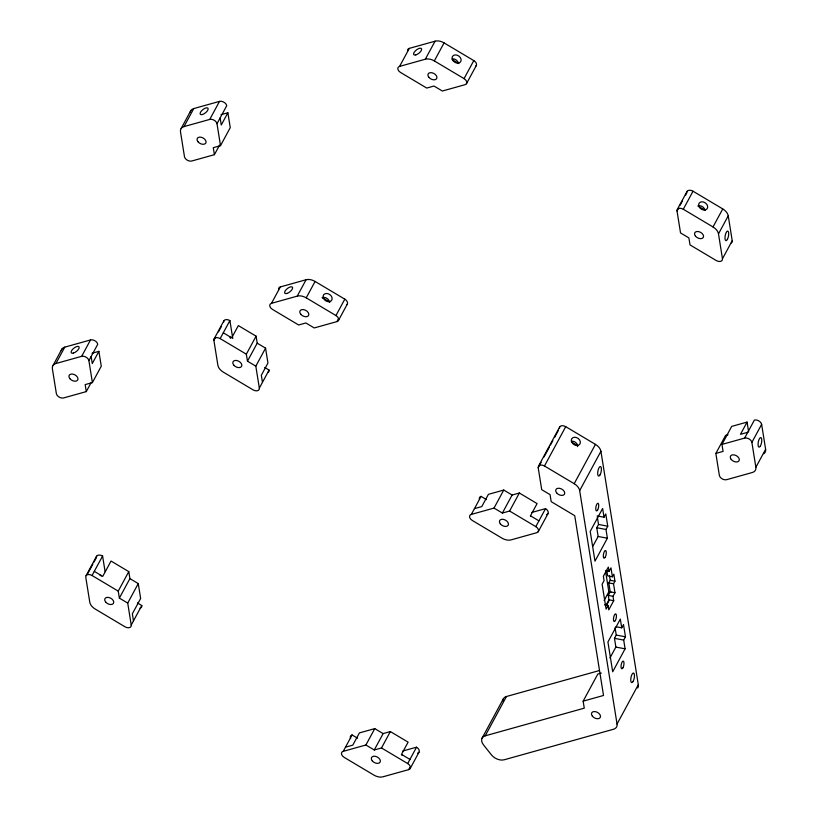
<?xml version="1.0" encoding="UTF-8"?>
<svg xmlns="http://www.w3.org/2000/svg" width="818" height="818" viewBox="0 0 818 818"><rect width="100%" height="100%" fill="white"/><g stroke="black" fill="none" stroke-linecap="round" stroke-linejoin="round"><path stroke-width="1.23" d="M53.037 365.462L61.892 349.071M181.136 128.538L190.88 110.512M55.921 363.519L64.775 347.139L90.512 339.951A4.867 3.139 28.4 0 1 97.751 344.266L88.896 360.646L92.403 382.589L85.174 384.603L86.289 391.607L63.61 397.937A4.867 3.139 28.4 0 1 56.37 393.632L52.383 368.734A9.744 6.278 28.4 0 1 55.921 363.519L81.657 356.331L90.512 339.951M184.019 126.606L193.764 108.579L219.5 101.391A4.867 3.139 28.4 0 1 226.739 105.706L216.995 123.722L220.512 145.665L213.273 147.69L214.398 154.684L191.719 161.023A4.867 3.139 28.4 0 1 184.479 156.708L180.492 131.81A9.744 6.278 28.4 0 1 184.019 126.606L209.756 119.418L219.5 101.391M91.994 353.264L98.886 351.331L92.27 363.57L91.135 356.495M220.983 114.694L227.874 112.772L221.259 125.001L220.124 117.935M86.289 391.607L91.013 382.865M214.398 154.684L219.551 145.144M92.403 382.589L101.268 366.198L98.886 351.331M220.512 145.665L230.257 127.639L227.874 112.772M86.105 575.627L96.647 556.128M214.204 338.703L223.958 320.676M87.536 574.011L92.812 564.256M93.978 562.089L96.33 557.764A4.867 3.139 28.4 0 1 102.587 556.015L105.093 571.649M264.715 367.486L269.081 370.084L259.337 388.11A4.867 3.139 28.4 0 1 253.069 389.859L223.345 372.149A9.744 6.278 28.4 0 1 217.874 365.237L213.887 340.339L215.604 337.159M218.467 331.852L221.341 326.556M137.414 602.927L141.78 605.535L131.238 625.034A4.867 3.139 28.4 0 1 124.97 626.782L95.246 609.073A9.744 6.278 28.4 0 1 89.765 602.16L85.778 577.263A4.867 3.139 28.4 0 1 92.045 575.504L102.587 556.015M213.887 340.339A4.867 3.139 28.4 0 1 220.154 338.591L229.899 320.564A4.867 3.139 28.4 0 0 223.631 322.312M338.601 318.499L336.924 321.607L314.245 327.946L305.881 322.967L298.642 324.991L272.455 309.378A4.867 3.139 28.4 0 1 271.484 303.325L280.339 286.934L306.075 279.746A9.744 6.278 28.4 0 1 315.083 281.453L344.807 299.163A4.867 3.139 28.4 0 1 346.617 304.848M473.796 60.604L464.051 78.63A4.867 3.139 28.4 0 1 465.023 84.694L442.344 91.023L433.99 86.043L426.751 88.068L400.554 72.465A4.867 3.139 28.4 0 1 399.583 66.401L409.327 48.374L435.064 41.186A9.744 6.278 28.4 0 1 444.072 42.894L473.796 60.604A4.867 3.139 28.4 0 1 475.606 66.289M131.238 625.034L127.72 603.091L119.367 598.111L118.242 591.117L128.784 571.618L111.033 561.046L102.741 576.383L94.295 571.353M259.337 388.11L255.819 366.167L247.465 361.188L246.341 354.194L256.085 336.167L238.345 325.595L231.729 337.824L223.283 332.793M119.367 598.111L129.909 578.612L128.784 571.618M247.465 361.188L257.21 343.171L256.085 336.167M127.72 603.091L138.262 583.592L129.909 578.612M255.819 366.167L265.564 348.151L257.21 343.171M271.484 303.325L297.22 296.136L306.075 279.746M399.583 66.401L425.319 59.213L435.064 41.186M297.22 296.136A9.744 6.278 28.4 0 1 306.229 297.844L315.083 281.453M425.319 59.213A9.744 6.278 28.4 0 1 434.327 60.921L444.072 42.894M336.924 321.607A4.867 3.139 28.4 0 0 335.953 315.554L344.807 299.163M338.366 320.646L347.221 304.255M466.464 83.722L476.209 65.696M409.849 767.437L408.673 769.626L382.936 776.814A9.744 6.278 28.4 0 1 373.928 775.106L344.204 757.396A4.867 3.139 28.4 0 1 343.233 751.333L352.088 734.953L357.548 738.204M531.792 512.457L545.545 508.622L535.8 526.639A4.867 3.139 28.4 0 1 536.772 532.702L511.035 539.89A9.744 6.278 28.4 0 1 502.027 538.183L472.303 520.473A4.867 3.139 28.4 0 1 471.332 514.41L481.076 496.393L486.536 499.634M343.233 751.333L365.912 745.004L374.767 728.613L383.131 733.593L390.36 731.568L408.11 742.151L401.505 754.38L409.941 759.411M471.332 514.41L494.011 508.08L503.755 490.054L512.119 495.033L519.358 493.009L537.099 503.591L530.493 515.821L538.929 520.851M365.912 745.004L374.266 749.983L383.131 733.593M494.011 508.08L502.375 513.06L512.119 495.033M374.266 749.983L381.505 747.959L390.36 731.568M502.375 513.06L509.604 511.035L519.358 493.009M538.52 466.107L559.788 426.781M677.345 209.357L687.089 191.33M559.461 428.417A4.867 3.139 28.4 0 1 565.729 426.669L595.453 444.379A9.744 6.278 28.4 0 1 600.923 451.291L638.306 684.717L617.048 724.042A9.744 6.278 28.4 0 1 613.51 729.247L504.154 759.789A9.744 6.278 28.4 0 1 491.444 754.891L483.428 744.769A9.744 6.278 28.4 0 1 485.197 735.832L584.267 708.163L583.142 701.159L603.52 695.474L574.727 515.677L551.189 501.659L550.074 494.655L541.71 489.675L538.203 467.743L541.127 462.323M544.062 456.904L549.328 447.149M550.504 444.982L552.845 440.646M554.655 437.313L558.254 430.636M685.566 195.195L686.762 192.966A4.867 3.139 28.4 0 1 693.03 191.218L722.754 208.927A9.744 6.278 28.4 0 1 728.235 215.84L732.222 240.737L722.468 258.764A4.867 3.139 28.4 0 1 716.21 260.513L690.014 244.909L688.889 237.905L680.535 232.936L677.018 210.993L678.592 208.099M680.157 205.195L682.56 200.747M538.203 467.743A4.867 3.139 28.4 0 1 544.461 465.994L565.729 426.669M677.018 210.993A4.867 3.139 28.4 0 1 683.286 209.244L693.03 191.218M577.355 446.638L577.825 445.759L571.363 441.904M408.673 769.626A4.867 3.139 28.4 0 0 407.701 763.562L416.556 747.182L402.804 751.016M410.115 768.654L418.969 752.274M538.213 531.731L547.958 513.714M617.048 724.042L579.665 490.616A9.744 6.278 28.4 0 0 574.195 483.694L595.453 444.379M722.468 258.764L718.49 233.866A9.744 6.278 28.4 0 0 713.01 226.954L722.754 208.927M579.665 490.616L600.923 451.291M718.49 233.866L728.235 215.84M481.986 738.337L503.244 699.022M592.835 546.312L598.152 536.475L596.751 527.722L598.531 524.45L597.345 517.099M485.197 735.832L506.454 696.507L599.41 670.545M604.021 517.232L605.79 513.949L607.754 526.199L605.985 529.481L607.385 538.224L594.983 561.168L590.218 531.414L602.621 508.479L604.021 517.232L597.099 515.913M605.484 570.8L609.032 571.475L610.985 567.866L612.416 576.792L607.682 575.892L606.792 570.32M605.678 605.913L608.991 599.798L608.285 595.422L610.238 591.823L608.807 582.897L610.228 580.279L609.471 575.606M612.416 576.792L613.827 574.175L614.952 581.169L613.531 583.796L614.962 592.713L613.009 596.322L613.715 600.698L608.756 609.87L608.05 605.494L604.502 604.829M604.144 600.484L608.848 591.782L605.647 571.782M606.884 604.594L609.236 600.248M608.05 605.494L606.107 609.103L602.12 584.246L604.073 580.647L603.367 576.271L608.336 567.099L609.032 571.475M609.962 657.999L615.872 647.079L614.471 638.326L616.24 635.054L615.064 627.703M715.852 453.438L723.081 451.413L721.967 444.419L744.646 438.08L754.39 420.063A4.867 3.139 28.4 0 1 761.63 424.368L765.617 449.266L755.873 467.293A9.744 6.278 28.4 0 1 752.335 472.497L726.599 479.685A4.867 3.139 28.4 0 1 719.359 475.37L715.852 453.438L725.597 435.411L728.01 434.736M621.731 627.825L623.51 624.553L625.463 636.803L623.694 640.085L625.095 648.827L612.692 671.772L607.927 642.018L620.33 619.083L621.731 627.825L615.964 626.731M583.142 701.159L597.794 674.073L601.312 673.081M721.967 444.419L731.711 426.393L747.079 422.098L748.613 431.72M747.079 422.098L740.464 434.327L747.775 432.293M755.873 467.293L751.885 442.395L761.63 424.368M503.755 490.054L488.397 494.348L481.782 506.577L474.471 508.622M374.767 728.613L359.399 732.908L352.793 745.137L345.482 747.182M598.531 524.45L607.754 526.199M596.751 527.722L605.985 529.481M598.152 536.475L607.385 538.224M610.228 580.279L614.952 581.169M608.807 582.897L613.531 583.796M610.238 591.823L614.962 592.713M608.848 591.782L611.097 592.212M608.285 595.422L613.009 596.322M608.991 599.798L613.715 600.698M616.24 635.054L625.463 636.803M614.471 638.326L623.694 640.085M615.872 647.079L625.095 648.827M452.374 59.724L458.837 63.579M698.664 206.463L705.126 210.308M434.327 60.921L464.051 78.63M683.286 209.244L713.01 226.954M322.312 297.64L329.848 302.139M306.229 297.844L335.953 315.554M544.461 465.994L574.195 483.694M220.154 338.591L246.341 354.194M509.604 511.035L535.8 526.639M92.045 575.504L118.242 591.117M381.505 747.959L407.701 763.562M265.564 348.151L267.946 363.018L261.341 375.247L262.466 382.313M229.899 320.564L232.772 338.529M138.262 583.592L140.645 598.459L132.352 613.807L133.477 620.872M697.764 206.024A4.867 3.722 34.1 0 1 705.004 210.328M732.222 240.737A4.867 3.139 28.4 0 1 731.292 242.966M744.646 438.08A4.867 3.139 28.4 0 1 751.885 442.395M765.617 449.266A9.744 6.278 28.4 0 1 763.767 453.714M209.756 119.418A4.867 3.139 28.4 0 1 216.995 123.722M190.246 112.035A9.744 6.278 28.4 0 1 193.764 108.579M269.081 370.084A4.867 3.139 28.4 0 1 268.161 372.313M229.531 336.791A4.867 1.646 -79.3 0 1 230.441 338.315M545.545 508.622A4.867 3.139 28.4 0 1 546.516 514.675M479.317 498.99A4.867 3.139 28.4 0 1 481.076 496.393M530.391 516.005A4.867 2.065 -38.4 0 1 530.851 516.322M452.252 58.855A4.867 3.722 34.1 0 1 458.458 63.446M407.569 50.982A4.867 3.139 28.4 0 1 409.327 48.374M638.306 684.717A9.744 6.278 28.4 0 1 637.662 687.989M502.855 700.995A9.744 6.278 28.4 0 1 506.454 696.507M571.485 441.188A4.867 3.722 34.1 0 1 577.692 445.779M81.657 356.331A4.867 3.139 28.4 0 1 88.896 360.646M61.258 350.595A9.744 6.278 28.4 0 1 64.775 347.139M141.78 605.535A4.867 3.139 28.4 0 1 140.011 608.142M100.082 575.473A4.867 1.646 -79.3 0 1 101.248 576.077M416.556 747.182A4.867 3.139 28.4 0 1 417.528 753.245M350.625 738.49A4.867 3.139 28.4 0 1 352.088 734.953M401.403 754.564A4.867 2.065 -38.4 0 1 402.078 755.392M322.231 297.691A4.867 3.722 34.1 0 1 329.46 302.006M278.58 289.541A4.867 3.139 28.4 0 1 280.339 286.934M727.406 239.357A4.867 1.646 -79.3 0 0 728.092 231.269A4.867 1.646 -79.3 0 0 725.024 236.944A4.867 1.646 -79.3 0 0 727.406 239.357M698.94 206.463A4.867 3.722 34.1 0 0 706.721 209.163A4.867 3.722 34.1 0 0 703.777 202.097A4.867 3.722 34.1 0 0 698.94 206.463M695.423 236.085A4.867 3.139 28.4 0 0 703.214 237.568A4.867 3.139 28.4 0 0 698.48 231.576A4.867 3.139 28.4 0 0 695.423 236.085M760.474 445.861A4.867 1.646 -79.3 0 0 761.169 437.773A4.867 1.646 -79.3 0 0 758.102 443.448A4.867 1.646 -79.3 0 0 760.474 445.861M731.18 459.409A4.867 3.139 28.4 0 0 738.981 460.882A4.867 3.139 28.4 0 0 734.237 454.9A4.867 3.139 28.4 0 0 731.18 459.409M202.363 114.52A4.867 2.065 -38.4 0 0 208.15 108.733A4.867 2.065 -38.4 0 0 201.882 110.481A4.867 2.065 -38.4 0 0 202.363 114.52M197.936 141.718A4.867 3.139 28.4 0 0 205.737 143.191A4.867 3.139 28.4 0 0 200.993 137.209A4.867 3.139 28.4 0 0 197.936 141.718M233.703 365.032A4.867 3.139 28.4 0 0 241.504 366.515A4.867 3.139 28.4 0 0 236.76 360.523A4.867 3.139 28.4 0 0 233.703 365.032M500.33 523.878A4.867 3.139 28.4 0 0 508.121 525.36A4.867 3.139 28.4 0 0 503.387 519.369A4.867 3.139 28.4 0 0 500.33 523.878M452.385 59.581A4.867 3.722 34.1 0 0 460.176 62.27A4.867 3.722 34.1 0 0 457.231 55.215A4.867 3.722 34.1 0 0 452.385 59.581M415.841 54.908A4.867 2.065 -38.4 0 0 421.628 49.111A4.867 2.065 -38.4 0 0 415.36 50.859A4.867 2.065 -38.4 0 0 415.841 54.908M428.796 77.24A4.867 3.139 28.4 0 0 436.597 78.722A4.867 3.139 28.4 0 0 431.853 72.73A4.867 3.139 28.4 0 0 428.796 77.24M605.248 557.15A3.896 1.319 -79.3 0 0 605.801 550.678A3.896 1.319 -79.3 0 0 603.347 555.217A3.896 1.319 -79.3 0 0 605.248 557.15M597.682 509.9A3.896 1.319 -79.3 0 0 598.234 503.428A3.896 1.319 -79.3 0 0 595.78 507.968A3.896 1.319 -79.3 0 0 597.682 509.9M615.392 620.504A3.896 1.319 -79.3 0 0 615.944 614.032A3.896 1.319 -79.3 0 0 613.49 618.572A3.896 1.319 -79.3 0 0 615.392 620.504M622.958 667.754A3.896 1.319 -79.3 0 0 623.51 661.281A3.896 1.319 -79.3 0 0 621.056 665.821A3.896 1.319 -79.3 0 0 622.958 667.754M592.365 716.159A4.867 3.139 28.4 0 0 600.156 717.631A4.867 3.139 28.4 0 0 595.422 711.64A4.867 3.139 28.4 0 0 592.365 716.159M600.095 474.808A4.867 1.646 -79.3 0 0 600.79 466.72A4.867 1.646 -79.3 0 0 597.723 472.395A4.867 1.646 -79.3 0 0 600.095 474.808M571.629 441.914A4.867 3.722 34.1 0 0 579.42 444.614A4.867 3.722 34.1 0 0 576.465 437.548A4.867 3.722 34.1 0 0 571.629 441.914M556.598 492.835A4.867 3.139 28.4 0 0 564.389 494.317A4.867 3.139 28.4 0 0 559.655 488.326A4.867 3.139 28.4 0 0 556.598 492.835M633.173 681.312A4.867 1.646 -79.3 0 0 633.868 673.224A4.867 1.646 -79.3 0 0 630.79 678.899A4.867 1.646 -79.3 0 0 633.173 681.312M73.375 353.079A4.867 2.065 -38.4 0 0 79.162 347.292A4.867 2.065 -38.4 0 0 72.894 349.041A4.867 2.065 -38.4 0 0 73.375 353.079M69.837 378.642A4.867 3.139 28.4 0 0 77.628 380.114A4.867 3.139 28.4 0 0 72.894 374.123A4.867 3.139 28.4 0 0 69.837 378.642M105.604 601.956A4.867 3.139 28.4 0 0 113.395 603.439A4.867 3.139 28.4 0 0 108.661 597.447A4.867 3.139 28.4 0 0 105.604 601.956M372.221 760.801A4.867 3.139 28.4 0 0 380.022 762.284A4.867 3.139 28.4 0 0 375.278 756.292A4.867 3.139 28.4 0 0 372.221 760.801M323.396 298.141A4.867 3.722 34.1 0 0 331.188 300.84A4.867 3.722 34.1 0 0 328.233 293.774A4.867 3.722 34.1 0 0 323.396 298.141M286.852 293.468A4.867 2.065 -38.4 0 0 292.639 287.67A4.867 2.065 -38.4 0 0 286.372 289.429A4.867 2.065 -38.4 0 0 286.852 293.468M300.697 314.163A4.867 3.139 28.4 0 0 308.488 315.646A4.867 3.139 28.4 0 0 303.754 309.654A4.867 3.139 28.4 0 0 300.697 314.163"/></g></svg>
